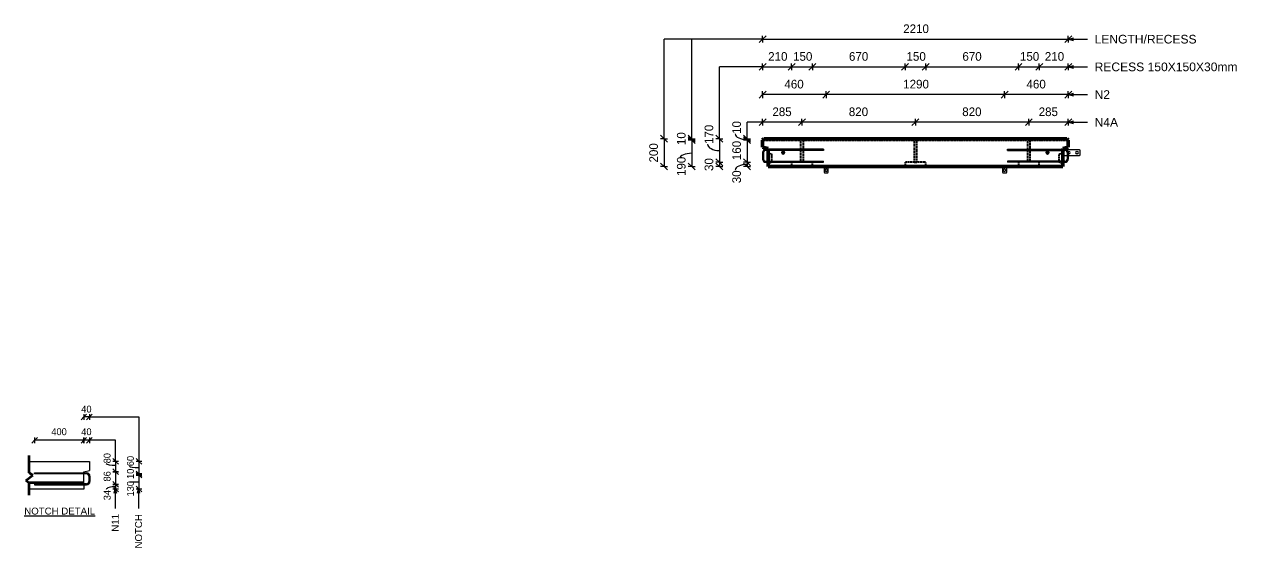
# Model space of a CAD drawing. Header units: millimetres. Extents: x -5423 to 14188, y 1067 to 21611.
# Drawn here: x 5423 to 14188, y 17512 to 21291 of the extents above; entities that cross this region are included whole.
import ezdxf

# ---------------------------------------------------------------- set-up
doc = ezdxf.new("R2010")
doc.units = ezdxf.units.MM
doc.linetypes.add('Dash', pattern=[6.36, 3.18, -3.18])
for name, color, linetype, lineweight in [('A-ANNO-DIMS', 211, 'Continuous', 9), ('A-ANNO-DIMS-25', 211, 'Continuous', 9), ('A-DETL', 90, 'Continuous', 18), ('A-DETL-MBND', 5, 'Continuous', 18), ('A-DETL-THIN', 151, 'Continuous', 18), ('A-GENM', 13, 'Continuous', 18), ('A-WALL', 113, 'Continuous', 25), ('A-WALL-HDLN', 110, 'Dash', 25), ('G-ANNO-TEXT', 231, 'Continuous', 9), ('S-RBAR', 171, 'Continuous', 18)]:
    doc.layers.add(name, color=color, linetype=linetype, lineweight=lineweight)
doc.styles.add('Arial', font='arial.ttf', dxfattribs={"height": 62.5})
doc.styles.add('Arial_1', font='arial.ttf', dxfattribs={"height": 50})
doc.styles.add('Nirmala UI Semilight', font='NirmalaS.ttf', dxfattribs={"height": 62.5})
doc.styles.add('Nirmala UI Semilight_1', font='NirmalaS.ttf', dxfattribs={"height": 50})
doc.dimstyles.new('Arrow_Filled_-_2_5_NI_UI', dxfattribs={"dimscale": 304.8, "dimtxt": 65.460247, "dimasz": 0.164042, "dimexe": 0.082021, "dimexo": 0.0625, "dimgap": 0.082021, "dimtad": 1, "dimdec": 0, "dimzin": 0, "dimdsep": 46, "dimtxsty": 'Nirmala UI Semilight', "dimblk1": 'OBLIQUE', "dimblk2": 'OBLIQUE', "dimsah": 1, "dimcen": 0.09, "dimazin": 0, "dimtfac": 1, "dimtdec": 4, "dimtix": 1, "dimtmove": 0, "dimatfit": 3, "dimfxl": 0.082021, "dimfxlon": 1, "dimtvp": 1, "dimtolj": 1, "dimtzin": 0, "dimarcsym": 2})
doc.dimstyles.new('Arrow_Filled_-_2_5_NI_UI_5', dxfattribs={"dimscale": 304.8, "dimtxt": 65.460247, "dimasz": 0.164042, "dimexe": 0.082021, "dimexo": 0.0625, "dimgap": 0.082021, "dimtad": 1, "dimdec": 0, "dimzin": 0, "dimdsep": 46, "dimtxsty": 'Nirmala UI Semilight', "dimblk1": 'OBLIQUE', "dimblk2": 'OBLIQUE', "dimsah": 1, "dimcen": 0.09, "dimazin": 0, "dimtfac": 1, "dimtdec": 4, "dimtix": 1, "dimtmove": 1, "dimatfit": 3, "dimfxl": 0.082021, "dimfxlon": 1, "dimtvp": 1, "dimtolj": 1, "dimtzin": 0, "dimarcsym": 2})

# ---------------------------------------------------------------- blocks, each defined once
blk = doc.blocks.new('RR spread anchor face based - RR-SA-2_5-150-1876458-Elevation Top1 Copy 1')
at = {"layer": 'A-GENM'}
for p, q in [((-3233.8, 20264.6), (-3233.8, 20224.6)), ((-3203.8, 20224.6), (-3203.8, 20264.6)), ((-3233.8, 20224.6), (-3231.3, 20219.6)), ((-3231.3, 20219.6), (-3206.3, 20219.6)), ((-3225.8, 20235.1), (-3225.8, 20241.1)), ((-3211.8, 20241.1), (-3211.8, 20235.1)), ((-3206.3, 20219.6), (-3203.8, 20224.6))]:
    blk.add_line(p, q, dxfattribs=at)
for centre, start, end in [((-3218.8, 20241.1), 0, 180), ((-3218.8, 20235.1), 180, 0)]:
    blk.add_arc(centre, 7, start, end, dxfattribs=at)
blk = doc.blocks.new('RR spread anchor face based - RR-SA-4_0-180-1726831-Elevation Top1 Copy 1')
at = {"layer": 'A-GENM'}
for p, q in [((-2798.8, 20344.6), (-2766.8, 20344.6)), ((-2676.7, 20384.6), (-2769.8, 20384.6)), ((-2758.8, 20373.6), (-2754.8, 20373.6)), ((-2754.8, 20355.6), (-2758.8, 20355.6)), ((-2758.8, 20344.6), (-2676.7, 20344.6)), ((-2698, 20373.6), (-2694, 20373.6)), ((-2694, 20355.6), (-2698, 20355.6)), ((-2671.7, 20382.1), (-2676.7, 20384.6)), ((-2676.7, 20344.6), (-2671.7, 20347.1)), ((-2671.7, 20347.1), (-2671.7, 20382.1))]:
    blk.add_line(p, q, dxfattribs=at)
for centre, start, end in [((-2758.8, 20364.6), 160.10498, 206.56706), ((-2758.8, 20364.6), 90, 102.0466), ((-2754.8, 20364.6), 270, 90), ((-2698, 20364.6), 90, 270), ((-2694, 20364.6), 270, 90)]:
    blk.add_arc(centre, 9, start, end, dxfattribs=at)
blk = doc.blocks.new('DIMBLOCK47-Elevation Top1 Copy 1')
at = {"layer": 'A-ANNO-DIMS-25'}
for p, q in [((10760.1, 21184), (10735.1, 21159)), ((10760.1, 21184), (10785.1, 21209)), ((10760.1, 21184), (10760.1, 21209)), ((10760.1, 21184), (12970.1, 21184)), ((10760.1, 21184), (10760.1, 21159)), ((12970.1, 21184), (12945.1, 21159)), ((12970.1, 21184), (12995.1, 21209)), ((12970.1, 21184), (12970.1, 21209)), ((12970.1, 21184), (12970.1, 21159))]:
    blk.add_line(p, q, dxfattribs=at)
at = {"layer": 'A-ANNO-DIMS-25', "color": 0, "insert": (11777, 21290.6), "char_height": 62.5, "width": 211.377, "attachment_point": 1, "line_spacing_factor": 1.142579, "style": 'Nirmala UI Semilight'}
blk.add_mtext('2210', dxfattribs=at)
blk = doc.blocks.new('_Oblique')
at = {"color": 0, "linetype": 'ByBlock', "lineweight": -2}
blk.add_line((-0.5, -0.5), (0.5, 0.5), dxfattribs=at)
blk = doc.blocks.new('DIMBLOCK48-Elevation Top1 Copy 1')
at = {"layer": 'A-ANNO-DIMS-25'}
for p, q in [((10760.1, 20984), (10735.1, 20959)), ((10760.1, 20984), (10785.1, 21009)), ((10760.1, 20984), (10760.1, 21009)), ((10760.1, 20984), (10970.1, 20984)), ((10760.1, 20984), (10760.1, 20959)), ((10970.1, 20984), (10945.1, 20959)), ((10970.1, 20984), (10995.1, 21009)), ((10970.1, 20984), (10970.1, 21009)), ((10970.1, 20984), (10970.1, 20959))]:
    blk.add_line(p, q, dxfattribs=at)
at = {"layer": 'A-ANNO-DIMS-25', "color": 0, "insert": (10800.8, 21090.6), "char_height": 62.5, "width": 154.248, "attachment_point": 1, "line_spacing_factor": 1.142579, "style": 'Nirmala UI Semilight'}
blk.add_mtext('210', dxfattribs=at)
blk = doc.blocks.new('DIMBLOCK49-Elevation Top1 Copy 1')
at = {"layer": 'A-ANNO-DIMS-25'}
for p, q in [((10970.1, 20984), (10945.1, 20959)), ((10970.1, 20984), (10995.1, 21009)), ((10970.1, 20984), (10970.1, 21009)), ((10970.1, 20984), (11120.1, 20984)), ((10970.1, 20984), (10970.1, 20959)), ((11120.1, 20984), (11095.1, 20959)), ((11120.1, 20984), (11145.1, 21009)), ((11120.1, 20984), (11120.1, 21009)), ((11120.1, 20984), (11120.1, 20959))]:
    blk.add_line(p, q, dxfattribs=at)
at = {"layer": 'A-ANNO-DIMS-25', "color": 0, "insert": (10980.8, 21090.6), "char_height": 62.5, "width": 154.248, "attachment_point": 1, "line_spacing_factor": 1.142579, "style": 'Nirmala UI Semilight'}
blk.add_mtext('150', dxfattribs=at)
blk = doc.blocks.new('DIMBLOCK50-Elevation Top1 Copy 1')
at = {"layer": 'A-ANNO-DIMS-25'}
for p, q in [((11120.1, 20984), (11095.1, 20959)), ((11120.1, 20984), (11145.1, 21009)), ((11120.1, 20984), (11120.1, 21009)), ((11120.1, 20984), (11790.1, 20984)), ((11120.1, 20984), (11120.1, 20959)), ((11790.1, 20984), (11765.1, 20959)), ((11790.1, 20984), (11815.1, 21009)), ((11790.1, 20984), (11790.1, 21009)), ((11790.1, 20984), (11790.1, 20959))]:
    blk.add_line(p, q, dxfattribs=at)
at = {"layer": 'A-ANNO-DIMS-25', "color": 0, "insert": (11384.8, 21090.6), "char_height": 62.5, "width": 168.53, "attachment_point": 1, "line_spacing_factor": 1.142579, "style": 'Nirmala UI Semilight'}
blk.add_mtext('670', dxfattribs=at)
blk = doc.blocks.new('DIMBLOCK51-Elevation Top1 Copy 1')
at = {"layer": 'A-ANNO-DIMS-25'}
for p, q in [((11790.1, 20984), (11765.1, 20959)), ((11790.1, 20984), (11815.1, 21009)), ((11790.1, 20984), (11790.1, 21009)), ((11790.1, 20984), (11940.1, 20984)), ((11790.1, 20984), (11790.1, 20959)), ((11940.1, 20984), (11915.1, 20959)), ((11940.1, 20984), (11965.1, 21009)), ((11940.1, 20984), (11940.1, 21009)), ((11940.1, 20984), (11940.1, 20959))]:
    blk.add_line(p, q, dxfattribs=at)
at = {"layer": 'A-ANNO-DIMS-25', "color": 0, "insert": (11800.8, 21090.6), "char_height": 62.5, "width": 154.248, "attachment_point": 1, "line_spacing_factor": 1.142579, "style": 'Nirmala UI Semilight'}
blk.add_mtext('150', dxfattribs=at)
blk = doc.blocks.new('DIMBLOCK52-Elevation Top1 Copy 1')
at = {"layer": 'A-ANNO-DIMS-25'}
for p, q in [((11940.1, 20984), (11915.1, 20959)), ((11940.1, 20984), (11965.1, 21009)), ((11940.1, 20984), (11940.1, 21009)), ((11940.1, 20984), (12610.1, 20984)), ((11940.1, 20984), (11940.1, 20959)), ((12610.1, 20984), (12585.1, 20959)), ((12610.1, 20984), (12635.1, 21009)), ((12610.1, 20984), (12610.1, 21009)), ((12610.1, 20984), (12610.1, 20959))]:
    blk.add_line(p, q, dxfattribs=at)
at = {"layer": 'A-ANNO-DIMS-25', "color": 0, "insert": (12204.8, 21090.6), "char_height": 62.5, "width": 168.53, "attachment_point": 1, "line_spacing_factor": 1.142579, "style": 'Nirmala UI Semilight'}
blk.add_mtext('670', dxfattribs=at)
blk = doc.blocks.new('DIMBLOCK53-Elevation Top1 Copy 1')
at = {"layer": 'A-ANNO-DIMS-25'}
for p, q in [((12610.1, 20984), (12585.1, 20959)), ((12610.1, 20984), (12635.1, 21009)), ((12610.1, 20984), (12610.1, 21009)), ((12610.1, 20984), (12760.1, 20984)), ((12610.1, 20984), (12610.1, 20959)), ((12760.1, 20984), (12735.1, 20959)), ((12760.1, 20984), (12785.1, 21009)), ((12760.1, 20984), (12760.1, 21009)), ((12760.1, 20984), (12760.1, 20959))]:
    blk.add_line(p, q, dxfattribs=at)
at = {"layer": 'A-ANNO-DIMS-25', "color": 0, "insert": (12620.8, 21090.6), "char_height": 62.5, "width": 154.248, "attachment_point": 1, "line_spacing_factor": 1.142579, "style": 'Nirmala UI Semilight'}
blk.add_mtext('150', dxfattribs=at)
blk = doc.blocks.new('DIMBLOCK54-Elevation Top1 Copy 1')
at = {"layer": 'A-ANNO-DIMS-25'}
for p, q in [((12760.1, 20984), (12735.1, 20959)), ((12760.1, 20984), (12785.1, 21009)), ((12760.1, 20984), (12760.1, 21009)), ((12760.1, 20984), (12970.1, 20984)), ((12760.1, 20984), (12760.1, 20959)), ((12970.1, 20984), (12945.1, 20959)), ((12970.1, 20984), (12995.1, 21009)), ((12970.1, 20984), (12970.1, 21009)), ((12970.1, 20984), (12970.1, 20959))]:
    blk.add_line(p, q, dxfattribs=at)
at = {"layer": 'A-ANNO-DIMS-25', "color": 0, "insert": (12800.8, 21090.6), "char_height": 62.5, "width": 154.248, "attachment_point": 1, "line_spacing_factor": 1.142579, "style": 'Nirmala UI Semilight'}
blk.add_mtext('210', dxfattribs=at)
blk = doc.blocks.new('DIMBLOCK55-Elevation Top1 Copy 1')
at = {"layer": 'A-ANNO-DIMS-25'}
for p, q in [((10047.8, 20464.6), (10022.8, 20489.6)), ((10047.8, 20464.6), (10022.8, 20464.6)), ((10047.8, 20464.6), (10047.8, 20264.6)), ((10047.8, 20464.6), (10072.8, 20439.6)), ((10047.8, 20464.6), (10072.8, 20464.6)), ((10047.8, 20264.6), (10022.8, 20289.6)), ((10047.8, 20264.6), (10022.8, 20264.6)), ((10047.8, 20264.6), (10072.8, 20239.6)), ((10047.8, 20264.6), (10072.8, 20264.6))]:
    blk.add_line(p, q, dxfattribs=at)
at = {"layer": 'A-ANNO-DIMS-25', "color": 0, "insert": (9941.2, 20293.2), "char_height": 62.5, "width": 171.387, "attachment_point": 1, "rotation": 90, "line_spacing_factor": 1.142579, "style": 'Nirmala UI Semilight'}
blk.add_mtext('200', dxfattribs=at)
blk = doc.blocks.new('DIMBLOCK56-Elevation Top1 Copy 1')
at = {"layer": 'A-ANNO-DIMS-25'}
for p, q in [((12685.1, 20584.4), (12710.1, 20609.4)), ((12685.1, 20584.4), (12685.1, 20609.4)), ((12970.1, 20584.4), (12995.1, 20609.4)), ((12970.1, 20584.4), (12970.1, 20609.4)), ((12685.1, 20584.4), (12660.1, 20559.4)), ((12970.1, 20584.4), (12685.1, 20584.4)), ((12685.1, 20584.4), (12685.1, 20559.4)), ((12970.1, 20584.4), (12945.1, 20559.4)), ((12970.1, 20584.4), (12970.1, 20559.4))]:
    blk.add_line(p, q, dxfattribs=at)
at = {"layer": 'A-ANNO-DIMS-25', "color": 0, "insert": (12756.2, 20691), "char_height": 62.5, "width": 171.387, "attachment_point": 1, "line_spacing_factor": 1.142579, "style": 'Nirmala UI Semilight'}
blk.add_mtext('285', dxfattribs=at)
blk = doc.blocks.new('DIMBLOCK57-Elevation Top1 Copy 1')
at = {"layer": 'A-ANNO-DIMS-25'}
for p, q in [((11865.1, 20584.4), (11890.1, 20609.4)), ((11865.1, 20584.4), (11865.1, 20609.4)), ((12685.1, 20584.4), (12710.1, 20609.4)), ((12685.1, 20584.4), (12685.1, 20609.4)), ((11865.1, 20584.4), (11840.1, 20559.4)), ((12685.1, 20584.4), (11865.1, 20584.4)), ((11865.1, 20584.4), (11865.1, 20559.4)), ((12685.1, 20584.4), (12660.1, 20559.4)), ((12685.1, 20584.4), (12685.1, 20559.4))]:
    blk.add_line(p, q, dxfattribs=at)
at = {"layer": 'A-ANNO-DIMS-25', "color": 0, "insert": (12203.7, 20691), "char_height": 62.5, "width": 171.387, "attachment_point": 1, "line_spacing_factor": 1.142579, "style": 'Nirmala UI Semilight'}
blk.add_mtext('820', dxfattribs=at)
blk = doc.blocks.new('DIMBLOCK58-Elevation Top1 Copy 1')
at = {"layer": 'A-ANNO-DIMS-25'}
for p, q in [((11045.1, 20584.4), (11070.1, 20609.4)), ((11045.1, 20584.4), (11045.1, 20609.4)), ((11865.1, 20584.4), (11890.1, 20609.4)), ((11865.1, 20584.4), (11865.1, 20609.4)), ((11045.1, 20584.4), (11020.1, 20559.4)), ((11865.1, 20584.4), (11045.1, 20584.4)), ((11045.1, 20584.4), (11045.1, 20559.4)), ((11865.1, 20584.4), (11840.1, 20559.4)), ((11865.1, 20584.4), (11865.1, 20559.4))]:
    blk.add_line(p, q, dxfattribs=at)
at = {"layer": 'A-ANNO-DIMS-25', "color": 0, "insert": (11383.7, 20691), "char_height": 62.5, "width": 171.387, "attachment_point": 1, "line_spacing_factor": 1.142579, "style": 'Nirmala UI Semilight'}
blk.add_mtext('820', dxfattribs=at)
blk = doc.blocks.new('DIMBLOCK59-Elevation Top1 Copy 1')
at = {"layer": 'A-ANNO-DIMS-25'}
for p, q in [((10760.1, 20584.4), (10785.1, 20609.4)), ((10760.1, 20584.4), (10760.1, 20609.4)), ((11045.1, 20584.4), (11070.1, 20609.4)), ((11045.1, 20584.4), (11045.1, 20609.4)), ((10760.1, 20584.4), (10735.1, 20559.4)), ((11045.1, 20584.4), (10760.1, 20584.4)), ((10760.1, 20584.4), (10760.1, 20559.4)), ((11045.1, 20584.4), (11020.1, 20559.4)), ((11045.1, 20584.4), (11045.1, 20559.4))]:
    blk.add_line(p, q, dxfattribs=at)
at = {"layer": 'A-ANNO-DIMS-25', "color": 0, "insert": (10831.2, 20691), "char_height": 62.5, "width": 171.387, "attachment_point": 1, "line_spacing_factor": 1.142579, "style": 'Nirmala UI Semilight'}
blk.add_mtext('285', dxfattribs=at)
blk = doc.blocks.new('DIMBLOCK60-Elevation Top1 Copy 1')
at = {"layer": 'A-ANNO-DIMS-25'}
for p, q in [((12510.1, 20784), (12485.1, 20759)), ((12510.1, 20784), (12535.1, 20809)), ((12510.1, 20784), (12510.1, 20809)), ((12970.1, 20784), (12510.1, 20784)), ((12510.1, 20784), (12510.1, 20759)), ((12970.1, 20784), (12945.1, 20759)), ((12970.1, 20784), (12995.1, 20809)), ((12970.1, 20784), (12970.1, 20809)), ((12970.1, 20784), (12970.1, 20759))]:
    blk.add_line(p, q, dxfattribs=at)
at = {"layer": 'A-ANNO-DIMS-25', "color": 0, "insert": (12668.1, 20890.6), "char_height": 62.5, "width": 172.815, "attachment_point": 1, "line_spacing_factor": 1.142579, "style": 'Nirmala UI Semilight'}
blk.add_mtext('460', dxfattribs=at)
blk = doc.blocks.new('DIMBLOCK61-Elevation Top1 Copy 1')
at = {"layer": 'A-ANNO-DIMS-25'}
for p, q in [((11220.1, 20784), (11195.1, 20759)), ((11220.1, 20784), (11245.1, 20809)), ((11220.1, 20784), (11220.1, 20809)), ((12510.1, 20784), (11220.1, 20784)), ((11220.1, 20784), (11220.1, 20759)), ((12510.1, 20784), (12485.1, 20759)), ((12510.1, 20784), (12535.1, 20809)), ((12510.1, 20784), (12510.1, 20809)), ((12510.1, 20784), (12510.1, 20759))]:
    blk.add_line(p, q, dxfattribs=at)
at = {"layer": 'A-ANNO-DIMS-25', "color": 0, "insert": (11777, 20890.6), "char_height": 62.5, "width": 211.377, "attachment_point": 1, "line_spacing_factor": 1.142579, "style": 'Nirmala UI Semilight'}
blk.add_mtext('1290', dxfattribs=at)
blk = doc.blocks.new('DIMBLOCK62-Elevation Top1 Copy 1')
at = {"layer": 'A-ANNO-DIMS-25'}
for p, q in [((10760.1, 20784), (10735.1, 20759)), ((10760.1, 20784), (10785.1, 20809)), ((10760.1, 20784), (10760.1, 20809)), ((11220.1, 20784), (10760.1, 20784)), ((10760.1, 20784), (10760.1, 20759)), ((11220.1, 20784), (11195.1, 20759)), ((11220.1, 20784), (11245.1, 20809)), ((11220.1, 20784), (11220.1, 20809)), ((11220.1, 20784), (11220.1, 20759))]:
    blk.add_line(p, q, dxfattribs=at)
at = {"layer": 'A-ANNO-DIMS-25', "color": 0, "insert": (10918.1, 20890.6), "char_height": 62.5, "width": 172.815, "attachment_point": 1, "line_spacing_factor": 1.142579, "style": 'Nirmala UI Semilight'}
blk.add_mtext('460', dxfattribs=at)
blk = doc.blocks.new('DIMBLOCK63-Elevation Top1 Copy 1')
at = {"layer": 'A-ANNO-DIMS-25'}
for p, q in [((10647.8, 20464.6), (10622.8, 20489.6)), ((10647.8, 20454.6), (10622.8, 20479.6)), ((10647.8, 20464.6), (10622.8, 20464.6)), ((10647.8, 20454.6), (10622.8, 20454.6)), ((10647.8, 20464.6), (10647.8, 20454.6)), ((10647.8, 20464.6), (10672.8, 20439.6)), ((10647.8, 20464.6), (10672.8, 20464.6)), ((10647.8, 20454.6), (10672.8, 20429.6)), ((10647.8, 20454.6), (10672.8, 20454.6))]:
    blk.add_line(p, q, dxfattribs=at)
blk.add_ellipse((10647.8, 20499.7), major_axis=(84.5, 0), ratio=0.474595, start_param=3.141593, end_param=4.712389, dxfattribs=at)
at = {"layer": 'A-ANNO-DIMS-25', "color": 0, "insert": (10541.2, 20499.7), "char_height": 62.5, "width": 97.119, "attachment_point": 1, "rotation": 90, "line_spacing_factor": 1.142579, "style": 'Nirmala UI Semilight'}
blk.add_mtext('10', dxfattribs=at)
blk = doc.blocks.new('DIMBLOCK64-Elevation Top1 Copy 1')
at = {"layer": 'A-ANNO-DIMS-25'}
for p, q in [((10647.8, 20454.6), (10622.8, 20479.6)), ((10647.8, 20454.6), (10622.8, 20454.6)), ((10647.8, 20454.6), (10647.8, 20294.6)), ((10647.8, 20454.6), (10672.8, 20429.6)), ((10647.8, 20454.6), (10672.8, 20454.6)), ((10647.8, 20294.6), (10622.8, 20319.6)), ((10647.8, 20294.6), (10622.8, 20294.6)), ((10647.8, 20294.6), (10672.8, 20269.6)), ((10647.8, 20294.6), (10672.8, 20294.6))]:
    blk.add_line(p, q, dxfattribs=at)
at = {"layer": 'A-ANNO-DIMS-25', "color": 0, "insert": (10541.2, 20310.3), "char_height": 62.5, "width": 154.248, "attachment_point": 1, "rotation": 90, "line_spacing_factor": 1.142579, "style": 'Nirmala UI Semilight'}
blk.add_mtext('160', dxfattribs=at)
blk = doc.blocks.new('DIMBLOCK65-Elevation Top1 Copy 1')
at = {"layer": 'A-ANNO-DIMS-25'}
for p, q in [((10647.8, 20294.6), (10622.8, 20319.6)), ((10647.8, 20294.6), (10622.8, 20294.6)), ((10647.8, 20264.6), (10622.8, 20289.6)), ((10647.8, 20264.6), (10622.8, 20264.6)), ((10647.8, 20294.6), (10647.8, 20264.6)), ((10647.8, 20294.6), (10672.8, 20269.6)), ((10647.8, 20294.6), (10672.8, 20294.6)), ((10647.8, 20264.6), (10672.8, 20239.6)), ((10647.8, 20264.6), (10672.8, 20264.6))]:
    blk.add_line(p, q, dxfattribs=at)
blk.add_ellipse((10647.8, 20238.8), major_axis=(84.5, 0), ratio=0.482416, start_param=1.570796, end_param=3.141593, dxfattribs=at)
at = {"layer": 'A-ANNO-DIMS-25', "color": 0, "insert": (10541.2, 20143.6), "char_height": 62.5, "width": 114.258, "attachment_point": 1, "rotation": 90, "line_spacing_factor": 1.142579, "style": 'Nirmala UI Semilight'}
blk.add_mtext('30', dxfattribs=at)
blk = doc.blocks.new('DIMBLOCK66-Elevation Top1 Copy 1')
at = {"layer": 'A-ANNO-DIMS-25'}
for p, q in [((10447.8, 20464.6), (10422.8, 20489.6)), ((10447.8, 20464.6), (10422.8, 20464.6)), ((10447.8, 20464.6), (10447.8, 20294.6)), ((10447.8, 20464.6), (10472.8, 20439.6)), ((10447.8, 20464.6), (10472.8, 20464.6)), ((10447.8, 20294.6), (10422.8, 20319.6)), ((10447.8, 20294.6), (10422.8, 20294.6)), ((10447.8, 20294.6), (10472.8, 20269.6)), ((10447.8, 20294.6), (10472.8, 20294.6))]:
    blk.add_line(p, q, dxfattribs=at)
blk.add_ellipse((10447.8, 20426.7), major_axis=(84.5, 0), ratio=0.558199, start_param=3.141593, end_param=4.712389, dxfattribs=at)
at = {"layer": 'A-ANNO-DIMS-25', "color": 0, "insert": (10341.2, 20426.7), "char_height": 62.5, "width": 151.392, "attachment_point": 1, "rotation": 90, "line_spacing_factor": 1.142579, "style": 'Nirmala UI Semilight'}
blk.add_mtext('170', dxfattribs=at)
blk = doc.blocks.new('DIMBLOCK67-Elevation Top1 Copy 1')
at = {"layer": 'A-ANNO-DIMS-25'}
for p, q in [((10447.8, 20294.6), (10422.8, 20319.6)), ((10447.8, 20294.6), (10422.8, 20294.6)), ((10447.8, 20264.6), (10422.8, 20289.6)), ((10447.8, 20264.6), (10422.8, 20264.6)), ((10447.8, 20294.6), (10447.8, 20264.6)), ((10447.8, 20294.6), (10472.8, 20269.6)), ((10447.8, 20294.6), (10472.8, 20294.6)), ((10447.8, 20264.6), (10472.8, 20239.6)), ((10447.8, 20264.6), (10472.8, 20264.6))]:
    blk.add_line(p, q, dxfattribs=at)
at = {"layer": 'A-ANNO-DIMS-25', "color": 0, "insert": (10341.2, 20232), "char_height": 62.5, "width": 114.258, "attachment_point": 1, "rotation": 90, "line_spacing_factor": 1.142579, "style": 'Nirmala UI Semilight'}
blk.add_mtext('30', dxfattribs=at)
blk = doc.blocks.new('DIMBLOCK68-Elevation Top1 Copy 1')
at = {"layer": 'A-ANNO-DIMS-25'}
for p, q in [((10247.8, 20464.6), (10222.8, 20489.6)), ((10247.8, 20454.6), (10222.8, 20479.6)), ((10247.8, 20464.6), (10222.8, 20464.6)), ((10247.8, 20454.6), (10222.8, 20454.6)), ((10247.8, 20464.6), (10247.8, 20454.6)), ((10247.8, 20464.6), (10272.8, 20439.6)), ((10247.8, 20464.6), (10272.8, 20464.6)), ((10247.8, 20454.6), (10272.8, 20429.6)), ((10247.8, 20454.6), (10272.8, 20454.6))]:
    blk.add_line(p, q, dxfattribs=at)
at = {"layer": 'A-ANNO-DIMS-25', "color": 0, "insert": (10141.2, 20419.1), "char_height": 62.5, "width": 97.119, "attachment_point": 1, "rotation": 90, "line_spacing_factor": 1.142579, "style": 'Nirmala UI Semilight'}
blk.add_mtext('10', dxfattribs=at)
blk = doc.blocks.new('DIMBLOCK69-Elevation Top1 Copy 1')
at = {"layer": 'A-ANNO-DIMS-25'}
for p, q in [((10247.8, 20454.6), (10222.8, 20479.6)), ((10247.8, 20454.6), (10222.8, 20454.6)), ((10247.8, 20454.6), (10247.8, 20264.6)), ((10247.8, 20454.6), (10272.8, 20429.6)), ((10247.8, 20454.6), (10272.8, 20454.6)), ((10247.8, 20264.6), (10222.8, 20289.6)), ((10247.8, 20264.6), (10222.8, 20264.6)), ((10247.8, 20264.6), (10272.8, 20239.6)), ((10247.8, 20264.6), (10272.8, 20264.6))]:
    blk.add_line(p, q, dxfattribs=at)
blk.add_ellipse((10247.8, 20324.5), major_axis=(84.5, 0), ratio=0.415213, start_param=1.570796, end_param=3.141593, dxfattribs=at)
at = {"layer": 'A-ANNO-DIMS-25', "color": 0, "insert": (10141.2, 20195.9), "char_height": 62.5, "width": 154.248, "attachment_point": 1, "rotation": 90, "line_spacing_factor": 1.142579, "style": 'Nirmala UI Semilight'}
blk.add_mtext('190', dxfattribs=at)

msp = doc.modelspace()

# ---------------------------------------------------------------- hatches: boundary and pattern name
at = {"layer": 'S-RBAR'}
for points in [[(10909.6, 20354.6), (10916.6, 20357.5), (10919.6, 20364.6), (10916.6, 20371.6), (10909.6, 20374.6), (10902.5, 20371.6), (10899.6, 20364.6), (10902.5, 20357.5)], [(12820.6, 20354.6), (12827.6, 20357.5), (12830.6, 20364.6), (12827.6, 20371.6), (12820.6, 20374.6), (12813.5, 20371.6), (12810.6, 20364.6), (12813.5, 20357.5)]]:
    msp.add_hatch(color=256, dxfattribs=at).paths.add_polyline_path(points)
h = msp.add_hatch(color=256, dxfattribs=at)
edge = h.paths.add_edge_path()
edge.add_arc((10909.6, 20364.6), 10, 0, 360)
h = msp.add_hatch(color=256, dxfattribs=at)
edge = h.paths.add_edge_path()
edge.add_arc((12820.6, 20364.6), 10, 0, 360)

# ---------------------------------------------------------------- linework, layer by layer
at = {"layer": 'A-DETL', "color": 7}
for p, q in [((5853.8, 18456.1), (5833.8, 18436.1)), ((5853.8, 18456.1), (5873.8, 18476.1)), ((5853.8, 18476.1), (5853.8, 18456.1)), ((5893.8, 18456.1), (5853.8, 18456.1)), ((5853.8, 18456.1), (5853.8, 18436.1)), ((5893.8, 18456.1), (5873.8, 18436.1)), ((5913.8, 18476.1), (5893.8, 18456.1)), ((5893.8, 18476.1), (5893.8, 18456.1)), ((5893.8, 18456.1), (5893.8, 18436.1)), ((5893.8, 18456.1), (6252, 18456.1)), ((6252, 18456.1), (6252, 18135.4)), ((5497.8, 18287.5), (5477.8, 18267.5)), ((5497.8, 18307.5), (5497.8, 18287.5)), ((5497.8, 18287.5), (5517.8, 18307.5)), ((5853.8, 18287.5), (5497.8, 18287.5)), ((5497.8, 18287.5), (5497.8, 18267.5)), ((5853.8, 18287.5), (5833.8, 18267.5)), ((5833.8, 18267.5), (5853.8, 18287.5)), ((5853.8, 18287.5), (5853.8, 18307.5)), ((5853.8, 18307.5), (5853.8, 18287.5)), ((5853.8, 18287.5), (5873.8, 18307.5)), ((5873.8, 18307.5), (5853.8, 18287.5)), ((5893.8, 18287.5), (5853.8, 18287.5)), ((5853.8, 18287.5), (5853.8, 18267.5)), ((5853.8, 18267.5), (5853.8, 18287.5)), ((5873.8, 18267.5), (5893.8, 18287.5)), ((5893.8, 18307.5), (5893.8, 18287.5)), ((5893.8, 18287.5), (5913.8, 18307.5)), ((5893.8, 18287.5), (5893.8, 18267.5)), ((6083.7, 18287.5), (5893.8, 18287.5)), ((6083.7, 18135.4), (6083.7, 18287.5)), ((6083.7, 18135.4), (6063.7, 18155.4)), ((6252, 18135.4), (6232, 18155.4)), ((5458.8, 18135.4), (5893.8, 18135.4)), ((5853.8, 18060.4), (5893.8, 18070.4)), ((5853.8, 17973.4), (5853.8, 18060.4)), ((5893.8, 18135.4), (5893.8, 18070.4)), ((6083.7, 18135.4), (6063.7, 18135.4)), ((6083.7, 18060.6), (6063.7, 18080.6)), ((6063.7, 18080.6), (6083.7, 18060.6)), ((6083.7, 18060.6), (6063.7, 18060.6)), ((6063.7, 18060.6), (6083.7, 18060.6)), ((6103.7, 18115.4), (6083.7, 18135.4)), ((6083.7, 18135.4), (6083.7, 18060.6)), ((6103.7, 18135.4), (6083.7, 18135.4)), ((6083.7, 18060.6), (6103.7, 18060.6)), ((6103.7, 18060.6), (6083.7, 18060.6)), ((6083.7, 18060.6), (6103.7, 18040.6)), ((6103.7, 18040.6), (6083.7, 18060.6)), ((6083.7, 18060.6), (6083.7, 17969.4)), ((6252, 18135.4), (6232, 18135.4)), ((6252, 18045.4), (6232, 18065.4)), ((6232, 18065.4), (6252, 18045.4)), ((6272, 18115.4), (6252, 18135.4)), ((6252, 18135.4), (6252, 18045.4)), ((6272, 18135.4), (6252, 18135.4)), ((5853.8, 17985.6), (5447.8, 17985.6)), ((5853.8, 17975.6), (5458.8, 17975.6)), ((5497.8, 18044.1), (5497.8, 18052.1)), ((5497.8, 18052.1), (5873.8, 18052.1)), ((5873.8, 18044.1), (5497.8, 18044.1)), ((5873.8, 17973.4), (5497.8, 17973.4)), ((5497.8, 17973.4), (5497.8, 17965.4)), ((5889.8, 18028.1), (5889.8, 17989.4)), ((5897.8, 18028.1), (5897.8, 17989.4)), ((6083.7, 17969.4), (6063.7, 17989.4)), ((6063.7, 17989.4), (6083.7, 17969.4)), ((6083.7, 17969.4), (6063.7, 17969.4)), ((6063.7, 17969.4), (6083.7, 17969.4)), ((6083.7, 17969.4), (6103.7, 17969.4)), ((6103.7, 17969.4), (6083.7, 17969.4)), ((6083.7, 17969.4), (6103.7, 17949.4)), ((6103.7, 17949.4), (6083.7, 17969.4)), ((6083.7, 17969.4), (6083.7, 17935.4)), ((6252, 18035.4), (6232, 18055.4)), ((6232, 18055.4), (6252, 18035.4)), ((6252, 18045.4), (6232, 18045.4)), ((6232, 18045.4), (6252, 18045.4)), ((6252, 18035.4), (6232, 18035.4)), ((6232, 18035.4), (6252, 18035.4)), ((6252, 18045.4), (6272, 18045.4)), ((6272, 18045.4), (6252, 18045.4)), ((6252, 18045.4), (6272, 18025.4)), ((6272, 18025.4), (6252, 18045.4)), ((6252, 18045.4), (6252, 18035.4)), ((6252, 18035.4), (6272, 18035.4)), ((6272, 18035.4), (6252, 18035.4)), ((6252, 18035.4), (6272, 18015.4)), ((6272, 18015.4), (6252, 18035.4)), ((6252, 18035.4), (6252, 17935.4)), ((5853.8, 17935.4), (5458.8, 17935.4)), ((5497.8, 17965.4), (5873.8, 17965.4)), ((5853.8, 17965.4), (5853.8, 17935.4)), ((6083.7, 17935.4), (6063.7, 17955.4)), ((6083.7, 17935.4), (6063.7, 17935.4)), ((6072.7, 17906.5), (6080.8, 17936.5)), ((6080.8, 17936.5), (6080.8, 17796)), ((6080.8, 17936.5), (6088.8, 17906.5)), ((6103.7, 17935.4), (6083.7, 17935.4)), ((6083.7, 17935.4), (6103.7, 17915.4)), ((6252, 17935.4), (6232, 17955.4)), ((6252, 17935.4), (6232, 17935.4)), ((6241.1, 17906.5), (6249.1, 17936.5)), ((6249.1, 17936.5), (6249.1, 17796)), ((6249.1, 17936.5), (6257.2, 17906.5)), ((6272, 17935.4), (6252, 17935.4)), ((6252, 17935.4), (6272, 17915.4)), ((6080.8, 17796), (6080.8, 17794.6)), ((6249.1, 17796), (6249.1, 17794.7))]:
    msp.add_line(p, q, dxfattribs=at)
at = {"layer": 'A-DETL', "color": 250, "lineweight": 35}
for p, q in [((5458.8, 18053.5), (5458.8, 18177.5)), ((5433.4, 17996.4), (5484.2, 18034.5)), ((5458.8, 17977.3), (5433.4, 17996.4)), ((5484.2, 18034.5), (5458.8, 18053.5)), ((5458.8, 17892.3), (5458.8, 17977.3))]:
    msp.add_line(p, q, dxfattribs=at)
at = {"layer": 'A-DETL', "color": 7}
for centre, radius, start, end in [((5873.8, 18028.1), 24, 0, 90), ((5873.8, 18028.1), 16, 0, 90), ((5873.8, 17989.4), 16, 270, 0), ((5873.8, 17989.4), 24, 270, 0)]:
    msp.add_arc(centre, radius, start, end, dxfattribs=at)
for centre, ratio, start_param, end_param in [((6083.7, 18120.9), 0.209345, 3.141593, 4.712389), ((6252, 18100.5), 0.149102, 3.141593, 4.712389), ((6252, 17984.5), 0.013219, 1.570796, 3.141593), ((6083.7, 17931.8), 0.305683, 1.570796, 3.141593)]:
    msp.add_ellipse(centre, major_axis=(67.6, 0), ratio=ratio, start_param=start_param, end_param=end_param, dxfattribs=at)
at = {"layer": 'A-DETL-MBND'}
for p, q in [((10247.8, 20464.6), (10247.8, 21184)), ((10447.8, 20464.6), (10447.8, 20984)), ((10760.1, 20984), (10447.8, 20984)), ((10647.8, 20464.6), (10647.8, 20584.4)), ((10760.1, 20584.4), (10647.8, 20584.4))]:
    msp.add_line(p, q, dxfattribs=at)
at = {"layer": 'A-DETL-THIN'}
for p in [(10047.8, 20464.6), (10760.1, 21184)]:
    msp.add_line(p, (10047.8, 21184), dxfattribs=at)
at = {"layer": 'A-WALL', "lineweight": 50}
for p, q in [((10770.1, 20464.6), (10760.1, 20454.6)), ((10760.1, 20454.6), (10760.1, 20404.6)), ((12960.1, 20464.6), (10770.1, 20464.6)), ((12970.1, 20454.6), (12960.1, 20464.6)), ((12970.1, 20404.6), (12970.1, 20454.6)), ((10760.1, 20404.6), (10800.1, 20394.6)), ((10800.1, 20394.6), (10800.1, 20388.6)), ((10800.1, 20380.6), (10800.1, 20302.6)), ((12930.1, 20394.6), (12970.1, 20404.6)), ((12930.1, 20388.6), (12930.1, 20394.6)), ((12930.1, 20302.6), (12930.1, 20380.6)), ((10800.1, 20294.6), (10800.1, 20264.6)), ((10800.1, 20264.6), (12930.1, 20264.6)), ((12930.1, 20264.6), (12930.1, 20294.6))]:
    msp.add_line(p, q, dxfattribs=at)
at = {"layer": 'A-WALL-HDLN'}
for p, q in [((10760.1, 20454.6), (11035, 20454.6)), ((11035.1, 20454.6), (11035.1, 20388.6)), ((11055.1, 20454.6), (11035.1, 20454.6)), ((11055.1, 20388.6), (11055.1, 20454.6)), ((11055.1, 20454.6), (11855, 20454.6)), ((11855.1, 20454.6), (11855.1, 20294.6)), ((11875.1, 20454.6), (11855.1, 20454.6)), ((11875.1, 20294.6), (11875.1, 20454.6)), ((11875.1, 20454.6), (12675, 20454.6)), ((12675.1, 20454.6), (12675.1, 20388.6)), ((12695.1, 20454.6), (12675.1, 20454.6)), ((12695.1, 20388.6), (12695.1, 20454.6)), ((12695.1, 20454.6), (12970, 20454.6)), ((10800.1, 20364.6), (10825.1, 20354.6)), ((10825.1, 20354.6), (10825.1, 20302.6)), ((11035.1, 20380.6), (11035.1, 20302.6)), ((11055.1, 20302.6), (11055.1, 20380.6)), ((12675.1, 20380.6), (12675.1, 20302.6)), ((12695.1, 20302.6), (12695.1, 20380.6)), ((12905.1, 20354.6), (12930, 20364.5)), ((12905.1, 20302.6), (12905.1, 20354.6)), ((10825.1, 20294.6), (10800.1, 20284.6)), ((10970.1, 20294.6), (10970.1, 20264.6)), ((11120.1, 20264.6), (11120.1, 20294.6)), ((11790.1, 20294.6), (11790.1, 20264.6)), ((11855, 20294.6), (11790.1, 20294.6)), ((11855.1, 20294.6), (11875.1, 20294.6)), ((11940.1, 20294.6), (11875.1, 20294.6)), ((11940.1, 20264.6), (11940.1, 20294.6)), ((12610.1, 20294.6), (12610.1, 20264.6)), ((12760.1, 20264.6), (12760.1, 20294.6)), ((12930, 20284.6), (12905.1, 20294.6))]:
    msp.add_line(p, q, dxfattribs=at)
at = {"layer": 'G-ANNO-TEXT', "color": 10}
for p, q in [((12969.9, 21183.9), (13007.4, 21194)), ((12969.9, 21183.9), (13007.4, 21173.9)), ((12969.9, 21183.9), (13110.3, 21183.9)), ((12969.9, 20983.9), (13007.4, 20994)), ((12969.9, 20983.9), (13007.4, 20973.9)), ((12969.9, 20983.9), (13110.3, 20983.9)), ((12969.9, 20783.9), (13007.4, 20794)), ((12969.9, 20783.9), (13007.4, 20773.9)), ((12969.9, 20783.9), (13110.3, 20783.9)), ((12969.9, 20583.9), (13007.4, 20594)), ((12969.9, 20583.9), (13007.4, 20573.9)), ((12969.9, 20583.9), (13110.3, 20583.9))]:
    msp.add_line(p, q, dxfattribs=at)
at = {"layer": 'S-RBAR'}
for p, q in [((10760.1, 20364.6), (10760.1, 20318.6)), ((10768.1, 20364.6), (10768.1, 20318.6)), ((11200.1, 20388.6), (10784.1, 20388.6)), ((11200.1, 20380.6), (10784.1, 20380.6)), ((10902.5, 20371.6), (10899.6, 20364.6)), ((10899.6, 20364.6), (10902.5, 20357.5)), ((10909.6, 20374.6), (10902.5, 20371.6)), ((10902.5, 20357.5), (10909.6, 20354.6)), ((10916.6, 20371.6), (10909.6, 20374.6)), ((10909.6, 20354.6), (10916.6, 20357.5)), ((10919.6, 20364.6), (10916.6, 20371.6)), ((10916.6, 20357.5), (10919.6, 20364.6)), ((11200.1, 20388.6), (11200.1, 20380.6)), ((12530.1, 20388.6), (12946.1, 20388.6)), ((12530.1, 20380.6), (12530.1, 20388.6)), ((12530.1, 20380.6), (12946.1, 20380.6)), ((12813.5, 20371.6), (12810.6, 20364.6)), ((12810.6, 20364.6), (12813.5, 20357.5)), ((12820.6, 20374.6), (12813.5, 20371.6)), ((12813.5, 20357.5), (12820.6, 20354.6)), ((12827.6, 20371.6), (12820.6, 20374.6)), ((12820.6, 20354.6), (12827.6, 20357.5)), ((12830.6, 20364.6), (12827.6, 20371.6)), ((12827.6, 20357.5), (12830.6, 20364.6)), ((12962.1, 20364.6), (12962.1, 20318.6)), ((12970.1, 20364.6), (12970.1, 20318.6)), ((10784.1, 20302.6), (11200.1, 20302.6)), ((10784.1, 20294.6), (11200.1, 20294.6)), ((11200.1, 20294.6), (11200.1, 20302.6)), ((12946.1, 20302.6), (12530.1, 20302.6)), ((12530.1, 20302.6), (12530.1, 20294.6)), ((12946.1, 20294.6), (12530.1, 20294.6))]:
    msp.add_line(p, q, dxfattribs=at)
for centre in [(10909.6, 20364.6), (12820.6, 20364.6)]:
    msp.add_circle(centre, 10, dxfattribs=at)
for centre, radius, start, end in [((10784.1, 20364.6), 24, 90, 180), ((10784.1, 20364.6), 16, 90, 180), ((12946.1, 20364.6), 24, 360, 90), ((12946.1, 20364.6), 16, 360, 90), ((10784.1, 20318.6), 24, 180, 270), ((10784.1, 20318.6), 16, 180, 270), ((12946.1, 20318.6), 16, 270, 0), ((12946.1, 20318.6), 24, 270, 0)]:
    msp.add_arc(centre, radius, start, end, dxfattribs=at)

# ---------------------------------------------------------------- block references
at = {"layer": 'A-GENM'}
for name, p in [('RR spread anchor face based - RR-SA-4_0-180-1726831-Elevation Top1 Copy 1', (15728.9, 0)), ('RR spread anchor face based - RR-SA-2_5-150-1876458-Elevation Top1 Copy 1', (14438.9, 0)), ('RR spread anchor face based - RR-SA-2_5-150-1876458-Elevation Top1 Copy 1', (15728.9, 0))]:
    msp.add_blockref(name, p, dxfattribs=at)

# ---------------------------------------------------------------- texts
at = {"layer": 'G-ANNO-TEXT', "color": 7, "attachment_point": 1}
for s, insert, char_height, width, style in [('LENGTH/RECESS', (13160.3, 21215.2), 62.5, 891.877, 'Arial'), ('RECESS 150X150X30mm', (13160.3, 21015.2), 62.5, 1248.628, 'Arial'), ('N2', (13160.3, 20815.2), 62.5, 134.283, 'Arial'), ('N4A', (13160.3, 20615.2), 62.5, 204.43, 'Arial'), ('40', (5835.2, 18538), 50, 91.392, 'Nirmala UI Semilight_1'), ('400', (5618.7, 18374.4), 50, 136.287, 'Nirmala UI Semilight_1'), ('40', (5835.2, 18374.4), 50, 91.392, 'Nirmala UI Semilight_1'), ('\\LNOTCH DETAIL', (5422.9, 17801.3), 50, 622.11, 'Arial_1')]:
    msp.add_mtext(s, dxfattribs=dict(at, insert=insert, char_height=char_height, width=width, style=style))
at = {"layer": 'G-ANNO-TEXT', "color": 7, "char_height": 50, "attachment_point": 1, "rotation": 90}
for s, insert, width, style in [('80', (5996.8, 18120.9), 89.789, 'Nirmala UI Semilight_1'), ('60', (6165.2, 18100.5), 89.789, 'Nirmala UI Semilight_1'), ('86', (5996.8, 17989.8), 89.789, 'Nirmala UI Semilight_1'), ('10', (6165.2, 18008.1), 76.962, 'Nirmala UI Semilight_1'), ('130', (6165.2, 17881.7), 121.856, 'Nirmala UI Semilight_1'), ('34', (5996.8, 17854.6), 91.392, 'Nirmala UI Semilight_1'), ('N11', (6056, 17627.6), 153.924, 'Arial_1'), ('NOTCH', (6224.4, 17506), 301.435, 'Arial_1')]:
    msp.add_mtext(s, dxfattribs=dict(at, insert=insert, width=width, style=style))

# ---------------------------------------------------------------- dimensions: what is measured, and where the dimension line sits
at = {"layer": 'A-ANNO-DIMS'}
for base, p1, p2, override, picture, middle in [((12970.1, 21184), (10760.1, 21159), (12970.1, 21159), {"dimpost": '<>', "dimfxl": 2210}, 'DIMBLOCK47-Elevation Top1 Copy 1', (11865.1, 21241.5)), ((10970.1, 20984), (10760.1, 20959), (10970.1, 20959), {"dimpost": '<>', "dimfxl": 210}, 'DIMBLOCK48-Elevation Top1 Copy 1', (10865.1, 21041.5)), ((11120.1, 20984), (10970.1, 20959), (11120.1, 20959), {"dimpost": '<>', "dimfxl": 150}, 'DIMBLOCK49-Elevation Top1 Copy 1', (11045.1, 21041.5)), ((11790.1, 20984), (11120.1, 20959), (11790.1, 20959), {"dimpost": '<>', "dimfxl": 670}, 'DIMBLOCK50-Elevation Top1 Copy 1', (11455.1, 21041.3)), ((11940.1, 20984), (11790.1, 20959), (11940.1, 20959), {"dimpost": '<>', "dimfxl": 150}, 'DIMBLOCK51-Elevation Top1 Copy 1', (11865.1, 21041.5)), ((12610.1, 20984), (11940.1, 20959), (12610.1, 20959), {"dimpost": '<>', "dimfxl": 670}, 'DIMBLOCK52-Elevation Top1 Copy 1', (12275.1, 21041.3)), ((12760.1, 20984), (12610.1, 20959), (12760.1, 20959), {"dimpost": '<>', "dimfxl": 150}, 'DIMBLOCK53-Elevation Top1 Copy 1', (12685.1, 21041.5)), ((12970.1, 20984), (12760.1, 20959), (12970.1, 20959), {"dimpost": '<>', "dimfxl": 210}, 'DIMBLOCK54-Elevation Top1 Copy 1', (12865.1, 21041.5)), ((10760.1, 20784), (11220.1, 20759), (10760.1, 20759), {"dimpost": '<>', "dimfxl": 460}, 'DIMBLOCK62-Elevation Top1 Copy 1', (10990.1, 20841.3)), ((11220.1, 20784), (12510.1, 20759), (11220.1, 20759), {"dimpost": '<>', "dimfxl": 1290}, 'DIMBLOCK61-Elevation Top1 Copy 1', (11865.1, 20841.5)), ((12510.1, 20784), (12970.1, 20759), (12510.1, 20759), {"dimpost": '<>', "dimfxl": 460}, 'DIMBLOCK60-Elevation Top1 Copy 1', (12740.1, 20841.3)), ((10760.1, 20584.4), (11045.1, 20559.4), (10760.1, 20559.4), {"dimpost": '<>', "dimfxl": 285}, 'DIMBLOCK59-Elevation Top1 Copy 1', (10902.6, 20641.7)), ((11045.1, 20584.4), (11865.1, 20559.4), (11045.1, 20559.4), {"dimpost": '<>', "dimfxl": 820}, 'DIMBLOCK58-Elevation Top1 Copy 1', (11455.1, 20641.7)), ((11865.1, 20584.4), (12685.1, 20559.4), (11865.1, 20559.4), {"dimpost": '<>', "dimfxl": 820}, 'DIMBLOCK57-Elevation Top1 Copy 1', (12275.1, 20641.7)), ((12685.1, 20584.4), (12970.1, 20559.4), (12685.1, 20559.4), {"dimpost": '<>', "dimfxl": 285}, 'DIMBLOCK56-Elevation Top1 Copy 1', (12827.6, 20641.7))]:
    dim = msp.add_linear_dim(base=base, p1=p1, p2=p2, dimstyle='Arrow_Filled_-_2_5_NI_UI', override=override, dxfattribs=at)
    dim.commit()
    dim.dimension.update_dxf_attribs({"geometry": picture, "text_midpoint": middle})
for base, p1, p2, override, picture, middle in [((10247.8, 20454.6), (10272.8, 20464.6), (10272.8, 20454.6), {"dimpost": '<>', "dimfxl": 10}, 'DIMBLOCK68-Elevation Top1 Copy 1', (10190.3, 20459.6)), ((10047.8, 20264.6), (10072.8, 20464.6), (10072.8, 20264.6), {"dimpost": '<>', "dimfxl": 200}, 'DIMBLOCK55-Elevation Top1 Copy 1', (9990.5, 20364.6)), ((10647.8, 20294.6), (10672.8, 20454.6), (10672.8, 20294.6), {"dimpost": '<>', "dimfxl": 160}, 'DIMBLOCK64-Elevation Top1 Copy 1', (10590.3, 20374.6)), ((10447.8, 20264.6), (10472.8, 20294.6), (10472.8, 20264.6), {"dimpost": '<>', "dimfxl": 30}, 'DIMBLOCK67-Elevation Top1 Copy 1', (10390.5, 20279.6))]:
    dim = msp.add_linear_dim(base=base, p1=p1, p2=p2, angle=90, dimstyle='Arrow_Filled_-_2_5_NI_UI', override=override, dxfattribs=at)
    dim.commit()
    dim.dimension.update_dxf_attribs({"geometry": picture, "text_midpoint": middle})
for base, p1, p2, override, picture, middle in [((10447.8, 20294.6), (10472.8, 20464.6), (10472.8, 20294.6), {"dimpost": '<>', "dimfxl": 170}, 'DIMBLOCK66-Elevation Top1 Copy 1', (10382.9, 20502.4)), ((10647.8, 20454.6), (10672.8, 20464.6), (10672.8, 20454.6), {"dimpost": '<>', "dimfxl": 10}, 'DIMBLOCK63-Elevation Top1 Copy 1', (10582.9, 20548.2)), ((10247.8, 20264.6), (10272.8, 20454.6), (10272.8, 20264.6), {"dimpost": '<>', "dimfxl": 190}, 'DIMBLOCK69-Elevation Top1 Copy 1', (10182.9, 20273.1)), ((10647.8, 20264.6), (10672.8, 20294.6), (10672.8, 20264.6), {"dimpost": '<>', "dimfxl": 30}, 'DIMBLOCK65-Elevation Top1 Copy 1', (10582.9, 20200.7))]:
    dim = msp.add_linear_dim(base=base, p1=p1, p2=p2, angle=90, dimstyle='Arrow_Filled_-_2_5_NI_UI_5', override=override, dxfattribs=at)
    dim.commit()
    dim.dimension.update_dxf_attribs({"geometry": picture, "text_midpoint": middle, "dimtype": 160, "text_rotation": 90})

doc.saveas('drawing.dxf')
